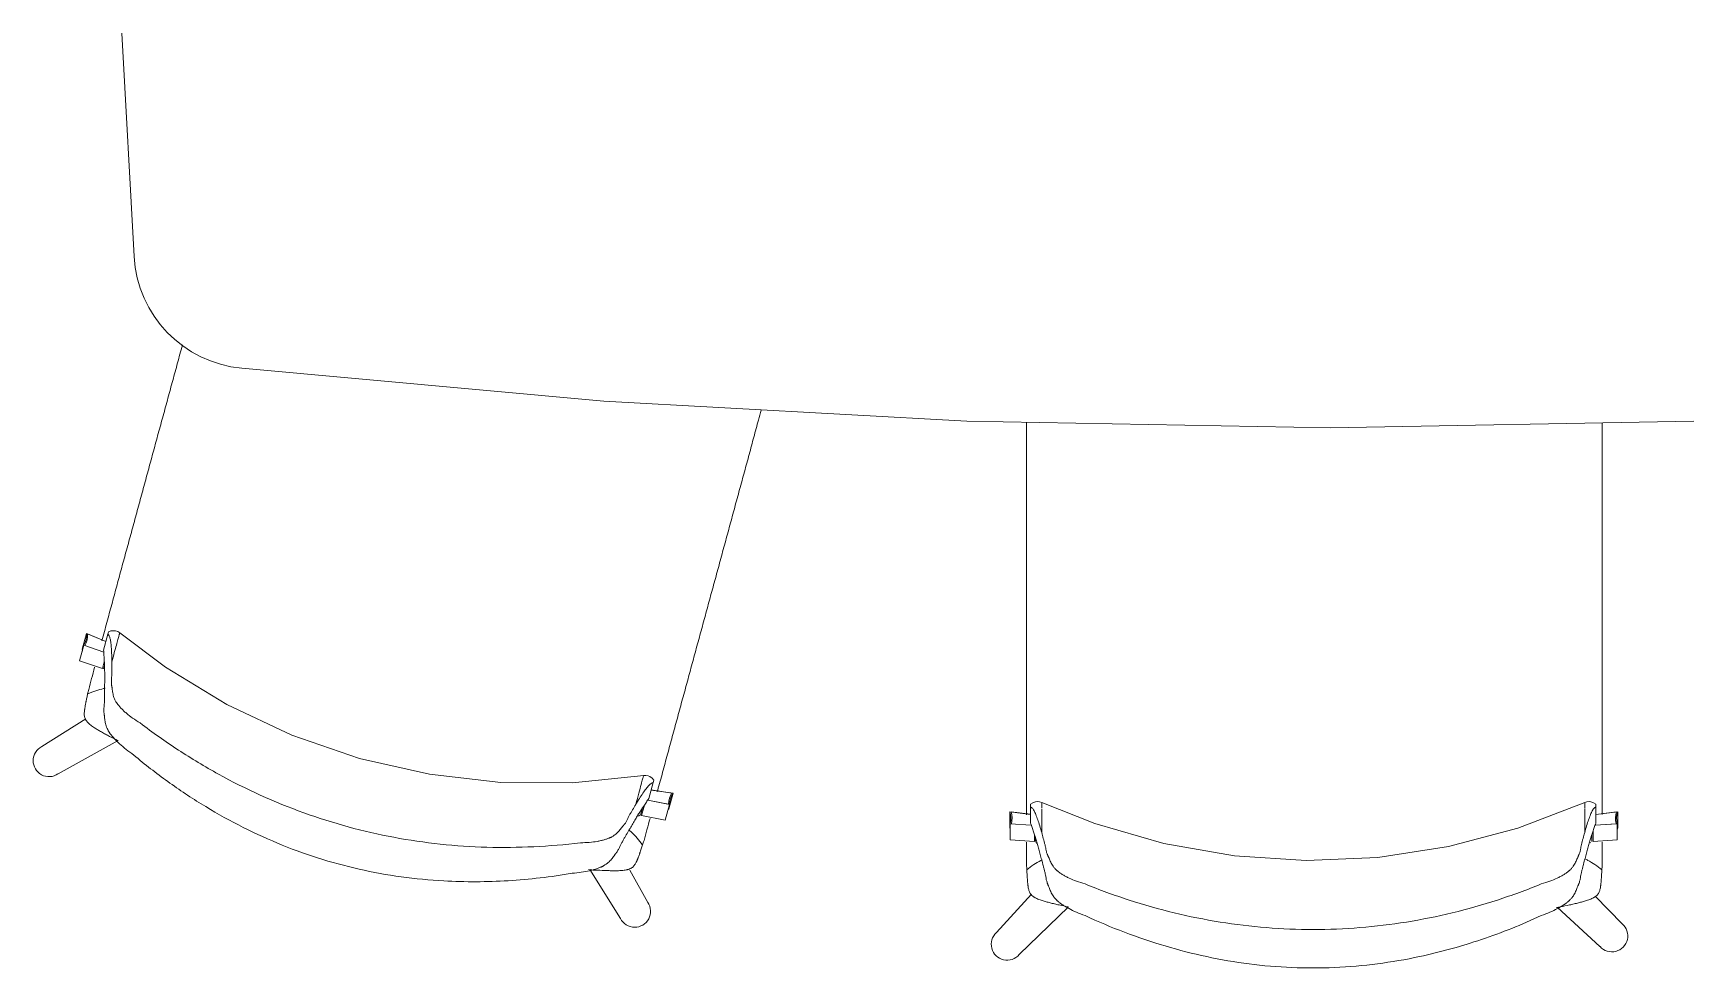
# Model space of a CAD drawing. Header units: millimetres. Extents: x 90978 to 295199, y -4084 to 97293.
# Drawn here: x 173574 to 174944, y 23399 to 24170 of the extents above; entities that cross this region are included whole.
import ezdxf

# ---------------------------------------------------------------- set-up
doc = ezdxf.new("R2010")
doc.units = ezdxf.units.MM
doc.header["$MEASUREMENT"] = 0
doc.layers.add('A-DETL-THIN', color=8, linetype='CONTINUOUS', lineweight=9)
doc.layers.add('I-FURN', color=8, linetype='CONTINUOUS', lineweight=9)

msp = doc.modelspace()

# ---------------------------------------------------------------- linework, layer by layer
at = {"layer": 'A-DETL-THIN'}
for p, q in [((173647.2, 24170.5), (173657.4, 23986.2)), ((173746.2, 23894.2), (174044.8, 23866.9)), ((174044.8, 23866.9), (174344.1, 23850.5)), ((174344.1, 23850.5), (174643.8, 23845)), ((174643.8, 23845), (174943.6, 23850.5))]:
    msp.add_line(p, q, dxfattribs=at)
msp.add_arc((173755.1, 23991.7), 97.9, 183.1736, 264.7725, dxfattribs=at)
at = {"layer": 'I-FURN'}
for p, q in [((173638.3, 23677.5), (173636.3, 23676.8)), ((173640.6, 23677.7), (173638.3, 23677.5)), ((173642.1, 23677.5), (173640.6, 23677.7)), ((173643.9, 23676.9), (173642.1, 23677.5)), ((173612.3, 23652.9), (173615.8, 23665.8)), ((173618.1, 23675.3), (173614.6, 23662.4)), ((173615.8, 23665.8), (173632.3, 23660.1)), ((173634.1, 23668.8), (173618.1, 23675.3)), ((173634.1, 23668.8), (173619, 23675)), ((173632.2, 23661.6), (173635.8, 23674.8)), ((173645.5, 23675.9), (173643.9, 23676.9)), ((173683.3, 23647.5), (173645.5, 23675.9)), ((173631.2, 23646.4), (173612.3, 23652.9)), ((173632.7, 23652.1), (173631.2, 23646.4)), ((173632.9, 23649), (173632.1, 23646.1)), ((173733.8, 23616.7), (173683.3, 23647.5)), ((173787.3, 23591.6), (173733.8, 23616.7)), ((173617.6, 23604.9), (173581.4, 23582.1)), ((173594.6, 23559.6), (173644.2, 23587)), ((173843.2, 23572.4), (173787.3, 23591.6)), ((173900.9, 23559.3), (173843.2, 23572.4)), ((173959.7, 23552.6), (173900.9, 23559.3)), ((174077.6, 23558.3), (174018.8, 23552.2)), ((174077.6, 23558.3), (174079.4, 23558.3)), ((174079.4, 23558.3), (174081.3, 23557.9)), ((174081.3, 23557.9), (174082.7, 23557.3)), ((174082.7, 23557.3), (174084.5, 23556)), ((174084.5, 23556), (174085.9, 23554.4)), ((174018.8, 23552.2), (173959.7, 23552.6)), ((174081.8, 23539.2), (174085.4, 23552.4)), ((174101.8, 23543.6), (174083.7, 23546.2)), ((174100.9, 23543.8), (174083.8, 23546.4)), ((174098.3, 23530.7), (174101.8, 23543.6)), ((174074.9, 23525.6), (174076.5, 23531.3)), ((174075.8, 23525.3), (174078.2, 23533.9)), ((174080.9, 23538), (174098, 23534.6)), ((174080.9, 23537.9), (174098.9, 23534.3)), ((174098.9, 23534.3), (174095.4, 23521.4)), ((174396.7, 23526.2), (174379.5, 23528.3)), ((174379.5, 23528.3), (174379.5, 23514.9)), ((174396.7, 23526.3), (174380.5, 23528.2)), ((174398.5, 23535.7), (174396.7, 23534.5)), ((174396.7, 23518.8), (174396.7, 23532.4)), ((174400.6, 23536.5), (174398.5, 23535.7)), ((174402.1, 23536.7), (174400.6, 23536.5)), ((174404, 23536.6), (174402.1, 23536.7)), ((174405.8, 23536.1), (174404, 23536.6)), ((174449.7, 23518.6), (174405.8, 23536.1)), ((174853.6, 23536.1), (174798.4, 23514.8)), ((174853.6, 23536.1), (174855.4, 23536.6)), ((174855.4, 23536.6), (174857.3, 23536.7)), ((174857.3, 23536.7), (174858.8, 23536.5)), ((174858.8, 23536.5), (174860.9, 23535.7)), ((174860.9, 23535.7), (174862.7, 23534.5)), ((174862.7, 23518.8), (174862.7, 23532.4)), ((174879.9, 23528.3), (174862.7, 23526.2)), ((174880.8, 23528.2), (174862.7, 23526)), ((174880.8, 23514.9), (174880.8, 23528.2)), ((174095.4, 23521.4), (174075.8, 23525.3)), ((174379.9, 23518.5), (174397.2, 23517.3)), ((174379.9, 23505.2), (174379.9, 23518.5)), ((174506.5, 23502.1), (174449.7, 23518.6)), ((174798.4, 23514.8), (174741.3, 23499.6)), ((174862.2, 23517.3), (174879.5, 23518.5)), ((174862.2, 23517.3), (174880.5, 23518.5)), ((174880.5, 23518.5), (174880.5, 23505.2)), ((174399.8, 23503.8), (174379.9, 23505.2)), ((174399.8, 23509.7), (174399.8, 23503.8)), ((174400.7, 23506.8), (174400.7, 23503.8)), ((174564.8, 23492), (174506.5, 23502.1)), ((174741.3, 23499.6), (174682.9, 23490.7)), ((174859.6, 23503.8), (174859.6, 23509.7)), ((174860.6, 23503.8), (174860.6, 23512.7)), ((174880.5, 23505.2), (174860.6, 23503.8)), ((174623.8, 23488.1), (174564.8, 23492)), ((174682.9, 23490.7), (174623.8, 23488.1)), ((174033.1, 23480.6), (174058.6, 23440.3)), ((174081, 23453.5), (174066.3, 23480.2)), ((174397.5, 23460.3), (174368.6, 23428.7)), ((174884.5, 23435.9), (174862.3, 23458.7)), ((174387.3, 23410.5), (174427.9, 23449.9)), ((174831.1, 23449.4), (174866.2, 23417.2))]:
    msp.add_line(p, q, dxfattribs=at)
for centre, start, end in [((173587.2, 23570.4), 116.7401, 304.3564), ((174070.2, 23446.2), 206.7636, 34.3798), ((174876, 23425.9), 221.9896, 49.6059), ((174377.3, 23419), 131.9662, 319.5824)]:
    msp.add_arc(centre, 13.1, start, end, dxfattribs=at)
for centre, major_axis, start_param, end_param in [((173600.8, 23674.4), (16.8, -4.6), 6.026179, 6.605675), ((173601.7, 23674.1), (16.8, -4.6), 6.026179, 6.605675), ((173597.3, 23661.5), (16.8, -4.6), 0.238848, 0.322489), ((174115.4, 23534.3), (16.8, -4.6), 2.819103, 3.398599), ((174116.3, 23534), (16.8, -4.6), 2.819103, 3.398599), ((174112.8, 23521.2), (16.8, -4.6), 2.819103, 2.902745), ((174363, 23522.9), (17.4, 0), 6.026179, 6.605675), ((174364, 23522.8), (17.4, 0), 6.026179, 6.605675), ((174896.4, 23522.9), (17.4, 0), 2.819103, 3.398599), ((174897.3, 23522.8), (17.4, 0), 2.819103, 3.398599), ((174363, 23509.5), (17.4, 0), 0.238848, 0.322489), ((174897.3, 23509.5), (17.4, 0), 2.819103, 2.902745)]:
    msp.add_ellipse(centre, major_axis=major_axis, ratio=0.978487, start_param=start_param, end_param=end_param, dxfattribs=at)
for points, knots in [([(173630.8, 23669.4), (173631, 23670), (173631.8, 23673.2), (173633.4, 23678.8), (173635.4, 23686.4), (173637.4, 23693.8), (173640.1, 23703.6), (173643.3, 23715.5), (173646.5, 23727.3), (173649.1, 23736.9), (173651.1, 23744.2), (173653.1, 23751.5), (173655.8, 23761.2), (173659, 23773.2), (173663, 23787.6), (173666.9, 23802.2), (173670.9, 23816.8), (173674.8, 23831.3), (173678.1, 23843.3), (173680.8, 23853.1), (173682.8, 23860.4), (173684.8, 23867.8), (173687.4, 23877.5), (173690.7, 23889.5), (173694, 23901.5), (173696.1, 23909.5), (173697, 23912.7), (173697.2, 23913.4)], [-0.8977274, -0.8977274, -0.8977274, -0.8977274, -0.8928571, -0.875, -0.8571429, -0.8392857, -0.8214286, -0.7857143, -0.75, -0.7321429, -0.7142857, -0.6964286, -0.6785714, -0.6428571, -0.6071429, -0.5714286, -0.5357143, -0.5, -0.4642857, -0.4464286, -0.4285714, -0.4107143, -0.3928571, -0.3571429, -0.3214286, -0.3035714, -0.2983352, -0.2983352, -0.2983352, -0.2983352]), ([(174174.5, 23859.7), (174173.8, 23856.9), (174171.7, 23849.5), (174168.4, 23837.3), (174164.6, 23823.1), (174160.7, 23808.8), (174156.7, 23794.1), (174152.6, 23779.3), (174148.7, 23764.7), (174145.4, 23752.6), (174142.7, 23742.8), (174140.7, 23735.4), (174138.7, 23728.1), (174136.1, 23718.4), (174132.8, 23706.5), (174129.6, 23694.6), (174127, 23685), (174125, 23677.7), (174123, 23670.4), (174120.3, 23660.7), (174117.1, 23648.7), (174113.8, 23636.7), (174111.2, 23626.9), (174109.1, 23619.5), (174107.1, 23612.1), (174104.5, 23602.4), (174101.2, 23590.4), (174097.2, 23575.8), (174093.2, 23560.9), (174090.4, 23550.6), (174088.9, 23545.2), (174088.8, 23544.8)], [-0.8779711, -0.8779711, -0.8779711, -0.8779711, -0.8571429, -0.8214286, -0.7857143, -0.75, -0.7142857, -0.6785714, -0.6428571, -0.6071429, -0.5892857, -0.5714286, -0.5535714, -0.5357143, -0.5, -0.4642857, -0.4464286, -0.4285714, -0.4107143, -0.3928571, -0.3571429, -0.3214286, -0.3035714, -0.2857143, -0.2678571, -0.25, -0.2142857, -0.1785714, -0.1428571, -0.1071429, -0.103964, -0.103964, -0.103964, -0.103964]), ([(174393.3, 23525.9), (174393.3, 23526.6), (174393.3, 23529.9), (174393.3, 23535.7), (174393.3, 23543.5), (174393.3, 23551.2), (174393.3, 23561.3), (174393.3, 23573.7), (174393.3, 23585.9), (174393.3, 23595.9), (174393.3, 23603.4), (174393.3, 23611.1), (174393.3, 23621.1), (174393.3, 23633.5), (174393.3, 23648.4), (174393.3, 23663.6), (174393.3, 23678.7), (174393.3, 23693.7), (174393.3, 23706.2), (174393.3, 23716.3), (174393.3, 23723.9), (174393.3, 23731.6), (174393.3, 23741.6), (174393.3, 23754), (174393.3, 23766.5), (174393.3, 23776.6), (174393.3, 23784.2), (174393.3, 23791.8), (174393.3, 23801.8), (174393.3, 23814.2), (174393.3, 23828.8), (174393.3, 23840.6), (174393.3, 23847.5), (174393.3, 23849.5)], [-0.8977274, -0.8977274, -0.8977274, -0.8977274, -0.8928571, -0.875, -0.8571429, -0.8392857, -0.8214286, -0.7857143, -0.75, -0.7321429, -0.7142857, -0.6964286, -0.6785714, -0.6428571, -0.6071429, -0.5714286, -0.5357143, -0.5, -0.4642857, -0.4464286, -0.4285714, -0.4107143, -0.3928571, -0.3571429, -0.3214286, -0.3035714, -0.2857143, -0.2678571, -0.25, -0.2142857, -0.1785714, -0.1428571, -0.1282246, -0.1282246, -0.1282246, -0.1282246]), ([(174868, 23849.1), (174868, 23847.3), (174868, 23840.6), (174868, 23829.1), (174868, 23814.4), (174868, 23799.6), (174868, 23784.4), (174868, 23769), (174868, 23753.9), (174868, 23741.3), (174868, 23731.2), (174868, 23723.6), (174868, 23716), (174868, 23705.9), (174868, 23693.6), (174868, 23681.2), (174868, 23671.3), (174868, 23663.7), (174868, 23656.1), (174868, 23646.1), (174868, 23633.7), (174868, 23621.2), (174868, 23611.1), (174868, 23603.5), (174868, 23595.8), (174868, 23585.7), (174868, 23573.2), (174868, 23558.2), (174868, 23542.7), (174868, 23532), (174868, 23526.4), (174868, 23526)], [-0.8699365, -0.8699365, -0.8699365, -0.8699365, -0.8571429, -0.8214286, -0.7857143, -0.75, -0.7142857, -0.6785714, -0.6428571, -0.6071429, -0.5892857, -0.5714286, -0.5535714, -0.5357143, -0.5, -0.4642857, -0.4464286, -0.4285714, -0.4107143, -0.3928571, -0.3571429, -0.3214286, -0.3035714, -0.2857143, -0.2678571, -0.25, -0.2142857, -0.1785714, -0.1428571, -0.1071429, -0.103964, -0.103964, -0.103964, -0.103964]), ([(173635.8, 23675.1), (173635.9, 23675.5), (173636.1, 23676.2), (173636.3, 23676.8), (173636.3, 23676.7), (173636.1, 23676.1), (173635.9, 23675.3), (173635.8, 23674.8)], [0.4171888, 0.4171888, 0.4171888, 0.4171888, 0.5, 0.625, 0.75, 0.875, 1, 1, 1, 1]), ([(173638.9, 23651.8), (173639.7, 23654.7), (173641.1, 23659.9), (173642.8, 23666.1), (173644.1, 23670.6), (173644.8, 23673.2), (173645.1, 23674.6), (173645.3, 23675.3), (173645.5, 23675.8), (173645.5, 23675.9), (173645.5, 23675.9)], [0, 0, 0, 0, 0.1111111, 0.2222222, 0.3333333, 0.4444444, 0.5, 0.5555556, 0.6111111, 0.6625707, 0.6625707, 0.6625707, 0.6625707]), ([(173655.5, 23576.4), (173653.3, 23577.9), (173649.2, 23580.9), (173644.9, 23584.7), (173642, 23587.6), (173640, 23589.8), (173638.5, 23591.6), (173637.6, 23592.8), (173637.1, 23593.5), (173636.8, 23594), (173636.4, 23594.6), (173636, 23595.2), (173635.4, 23596.4), (173634.6, 23598.1), (173634, 23600.1), (173633.5, 23602), (173633.3, 23603.8), (173633, 23605.6), (173632.9, 23607), (173632.8, 23608), (173632.7, 23608.5), (173632.7, 23608.9), (173632.6, 23609.3), (173632.5, 23609.9), (173632.5, 23610.8), (173632.4, 23612), (173632.4, 23613.4), (173632.6, 23615.2), (173632.7, 23616.9), (173632.9, 23618.6), (173632.9, 23619.9), (173633, 23621.2), (173633, 23623), (173633, 23626), (173633, 23630.2), (173633.1, 23634.8), (173633.1, 23639.2), (173633.1, 23643.5), (173633, 23647.4), (173632.9, 23651), (173632.7, 23653.1), (173632.6, 23654.1)], [0, 0, 0, 0, 0.035714, 0.071429, 0.089286, 0.107143, 0.125, 0.133929, 0.138393, 0.142857, 0.147321, 0.151786, 0.160714, 0.178571, 0.196429, 0.214286, 0.232143, 0.25, 0.267857, 0.276786, 0.28125, 0.285714, 0.290179, 0.294643, 0.303571, 0.321429, 0.339286, 0.357143, 0.392857, 0.410714, 0.428571, 0.446429, 0.464286, 0.5, 0.571429, 0.642857, 0.714286, 0.785714, 0.857143, 0.928571, 1, 1, 1, 1]), ([(173638.9, 23651.8), (173639, 23650.2), (173639, 23647.7), (173639, 23644.8), (173639, 23643.2), (173639, 23641.9), (173638.9, 23640.7), (173638.8, 23639.2), (173638.6, 23637.8), (173638.6, 23636.3), (173638.6, 23635.1), (173638.6, 23634), (173638.7, 23633.2), (173638.8, 23632.7), (173638.9, 23632.3), (173638.9, 23631.9), (173639, 23631.4), (173639.2, 23630.5), (173639.3, 23629.1), (173639.6, 23627.3), (173640, 23625.4), (173640.4, 23623.5), (173641.1, 23621.6), (173641.9, 23619.9), (173642.6, 23618.8), (173643, 23618.1), (173643.4, 23617.6), (173643.8, 23617.1), (173644.3, 23616.5), (173645.2, 23615.3), (173646.7, 23613.6), (173648.7, 23611.6), (173651.7, 23608.9), (173656, 23605.6), (173660.1, 23602.9), (173662.3, 23601.6)], [0, 0, 0, 0, 0.125, 0.1875, 0.21875, 0.25, 0.28125, 0.3125, 0.375, 0.40625, 0.4375, 0.46875, 0.484375, 0.492188, 0.5, 0.507812, 0.515625, 0.53125, 0.5625, 0.59375, 0.625, 0.65625, 0.6875, 0.71875, 0.734375, 0.742188, 0.75, 0.757812, 0.765625, 0.78125, 0.8125, 0.84375, 0.875, 0.9375, 1, 1, 1, 1]), ([(173643.8, 23587), (173641.7, 23588.1), (173638.3, 23589.9), (173634.3, 23592), (173632.1, 23593.2), (173630.4, 23594.2), (173628.9, 23595), (173627.5, 23595.9), (173626.1, 23596.7), (173624.6, 23597.7), (173623, 23598.7), (173621.6, 23599.8), (173620.5, 23600.7), (173619.7, 23601.4), (173619.1, 23602), (173618.6, 23602.6), (173617.9, 23603.5), (173617.2, 23604.6), (173616.6, 23606), (173616.3, 23607.3), (173616.2, 23608.6), (173616.3, 23610), (173616.4, 23611.2), (173616.5, 23612.1), (173616.6, 23612.6), (173616.6, 23613), (173616.7, 23613.4), (173616.8, 23613.9), (173616.9, 23614.8), (173617.1, 23616), (173617.3, 23617.2), (173617.5, 23618.2), (173617.7, 23619), (173617.8, 23619.8), (173618.1, 23620.9), (173618.5, 23622.8), (173618.8, 23624.4), (173619, 23625.5)], [0, 0, 0, 0, 0.125, 0.1875, 0.21875, 0.25, 0.28125, 0.3125, 0.34375, 0.375, 0.40625, 0.4375, 0.46875, 0.484375, 0.5, 0.515625, 0.53125, 0.5625, 0.59375, 0.625, 0.65625, 0.6875, 0.71875, 0.734375, 0.742188, 0.75, 0.757812, 0.765625, 0.78125, 0.8125, 0.84375, 0.859375, 0.875, 0.890625, 0.90625, 0.9375, 1, 1, 1, 1]), ([(173633.4, 23630.2), (173633, 23630.1), (173630.5, 23629.6), (173625.7, 23628.3), (173621.3, 23626.5), (173619, 23625.5)], [0.93933321, 0.93933321, 0.93933321, 0.93933321, 0.94444444, 0.97222222, 1, 1, 1, 1]), ([(173662.3, 23601.6), (173672.6, 23593.7), (173693.6, 23578.9), (173737.7, 23552.3), (173796.5, 23525.6), (173871.2, 23505.2), (173935.4, 23498.5), (173987, 23499), (174012.6, 23501.2), (174025.4, 23502.7)], [-1, -1, -1, -1, -0.9, -0.8, -0.6, -0.4, -0.2, -0.1, 0, 0, 0, 0]), ([(174018.5, 23477.6), (174001.1, 23474.6), (173965.9, 23470.5), (173906.9, 23470.2), (173842.4, 23479), (173774.7, 23500.7), (173722.2, 23527.9), (173683.1, 23554.2), (173664.5, 23568.8), (173655.5, 23576.4)], [-1, -1, -1, -1, -0.863636, -0.727273, -0.545455, -0.363636, -0.181818, -0.090909, 0, 0, 0, 0]), ([(174077.6, 23558.3), (174077.6, 23558.3), (174077.5, 23558.2), (174077.4, 23557.7), (174077.1, 23556.8), (174076.6, 23554.9), (174075.6, 23551.1), (174073.7, 23544.1), (174072, 23537.8), (174071, 23534.2)], [0.3374293, 0.3374293, 0.3374293, 0.3374293, 0.3888889, 0.4444444, 0.5138889, 0.5833333, 0.7222222, 0.8611111, 1, 1, 1, 1]), ([(174085.4, 23552.4), (174085.5, 23552.9), (174085.8, 23553.7), (174085.9, 23554.4), (174086, 23554.5), (174085.8, 23553.9), (174085.6, 23553.1), (174085.5, 23552.7)], [0, 0, 0, 0, 0.125, 0.25, 0.375, 0.5, 0.5837817, 0.5837817, 0.5837817, 0.5837817]), ([(174077.6, 23533), (174076.4, 23531.3), (174074.6, 23528.5), (174071.8, 23524), (174069.7, 23520.4), (174067.5, 23516.6), (174065.2, 23512.6), (174063, 23509), (174061.3, 23506), (174060.2, 23504), (174059.4, 23502.5), (174058.6, 23500.9), (174057.9, 23499.4), (174057.1, 23497.8), (174056.4, 23496.6), (174055.8, 23495.5), (174055.3, 23494.8), (174054.9, 23494.4), (174054.7, 23494.1), (174054.4, 23493.7), (174054.1, 23493.3), (174053.5, 23492.5), (174052.7, 23491.4), (174051.6, 23489.9), (174050.4, 23488.5), (174049.1, 23487.1), (174047.5, 23485.7), (174046, 23484.7), (174044.8, 23484), (174044.1, 23483.6), (174043.6, 23483.3), (174043, 23483), (174042.2, 23482.7), (174040.8, 23482.1), (174038.7, 23481.3), (174035.9, 23480.4), (174031.8, 23479.4), (174026.3, 23478.3), (174021.2, 23477.8), (174018.5, 23477.6)], [0, 0, 0, 0, 0.142857, 0.214286, 0.285714, 0.357143, 0.428571, 0.5, 0.535714, 0.571429, 0.589286, 0.607143, 0.642857, 0.660714, 0.678571, 0.696429, 0.705357, 0.709821, 0.714286, 0.71875, 0.723214, 0.732143, 0.75, 0.767857, 0.785714, 0.803571, 0.821429, 0.839286, 0.848214, 0.852679, 0.857143, 0.861607, 0.866071, 0.875, 0.892857, 0.910714, 0.928571, 0.964286, 1, 1, 1, 1]), ([(174025.4, 23502.7), (174028, 23502.8), (174032.9, 23503), (174038.3, 23503.7), (174042.2, 23504.5), (174045, 23505.2), (174047.1, 23505.9), (174048.5, 23506.4), (174049.3, 23506.7), (174049.8, 23507), (174050.4, 23507.2), (174051.1, 23507.6), (174052.3, 23508.2), (174053.8, 23509.3), (174055.4, 23510.6), (174056.8, 23512), (174058, 23513.4), (174059.1, 23514.8), (174060, 23515.9), (174060.6, 23516.6), (174060.9, 23517), (174061.2, 23517.3), (174061.4, 23517.6), (174061.7, 23518), (174062.2, 23518.7), (174062.9, 23519.6), (174063.5, 23520.6), (174064.2, 23522), (174064.7, 23523.3), (174065.4, 23524.7), (174066, 23525.7), (174066.6, 23526.8), (174067.4, 23528.2), (174068.9, 23530.7), (174070.2, 23532.8), (174071, 23534.2)], [0, 0, 0, 0, 0.0625, 0.125, 0.15625, 0.1875, 0.21875, 0.234375, 0.242188, 0.25, 0.257812, 0.265625, 0.28125, 0.3125, 0.34375, 0.375, 0.40625, 0.4375, 0.46875, 0.484375, 0.492188, 0.5, 0.507812, 0.515625, 0.53125, 0.5625, 0.59375, 0.625, 0.6875, 0.71875, 0.75, 0.78125, 0.8125, 0.875, 1, 1, 1, 1]), ([(174396.7, 23532.8), (174396.7, 23533.2), (174396.7, 23533.9), (174396.7, 23534.6), (174396.7, 23534.5), (174396.7, 23533.8), (174396.7, 23533), (174396.7, 23532.4)], [0.4171888, 0.4171888, 0.4171888, 0.4171888, 0.5, 0.625, 0.75, 0.875, 1, 1, 1, 1]), ([(174405.8, 23531.2), (174405.8, 23532.1), (174405.8, 23533.4), (174405.8, 23534.7), (174405.8, 23535.2), (174405.8, 23535.4)], [0.3575469, 0.3575469, 0.3575469, 0.3575469, 0.4444444, 0.5, 0.5555556, 0.5555556, 0.5555556, 0.5555556]), ([(174853.6, 23535.4), (174853.6, 23535.1), (174853.6, 23534.5), (174853.6, 23533.1), (174853.6, 23531.8), (174853.6, 23531.1)], [0.4444444, 0.4444444, 0.4444444, 0.4444444, 0.5138889, 0.5833333, 0.6424531, 0.6424531, 0.6424531, 0.6424531]), ([(174853.6, 23530.4), (174853.6, 23529.7), (174853.6, 23527.2), (174853.6, 23521.4), (174853.6, 23514.9), (174853.6, 23511.1)], [0.6666667, 0.6666667, 0.6666667, 0.6666667, 0.7222222, 0.8611111, 1, 1, 1, 1]), ([(174862.7, 23532.4), (174862.7, 23533), (174862.7, 23533.8), (174862.7, 23534.5), (174862.7, 23534.6), (174862.7, 23533.9), (174862.7, 23533.2), (174862.7, 23532.8)], [0, 0, 0, 0, 0.125, 0.25, 0.375, 0.5, 0.5837817, 0.5837817, 0.5837817, 0.5837817]), ([(174076.6, 23500.9), (174075.2, 23502.9), (174072.3, 23506.7), (174068.5, 23510.6), (174066.2, 23512.7), (174065.5, 23513.3)], [0, 0, 0, 0, 0.02777778, 0.05555556, 0.06696683, 0.06696683, 0.06696683, 0.06696683]), ([(174072.3, 23524.7), (174072.8, 23524.8), (174073.7, 23525.1), (174074.5, 23525.5), (174075, 23525.7)], [-0.5281276, -0.5281276, -0.5281276, -0.5281276, -0.3333333, -0.1189454, -0.1189454, -0.1189454, -0.1189454]), ([(174076.6, 23500.9), (174076.3, 23499.9), (174075.8, 23498.3), (174075.2, 23496.5), (174074.8, 23495.4), (174074.5, 23494.6), (174074.3, 23493.9), (174073.9, 23492.9), (174073.5, 23491.8), (174073.1, 23490.6), (174072.8, 23489.8), (174072.6, 23489.3), (174072.4, 23488.9), (174072.3, 23488.6), (174072.1, 23488.1), (174071.7, 23487.3), (174071.2, 23486.2), (174070.5, 23485), (174069.8, 23483.9), (174068.8, 23482.9), (174067.7, 23482), (174066.5, 23481.4), (174065.5, 23481), (174064.7, 23480.7), (174063.9, 23480.5), (174062.9, 23480.3), (174061.4, 23480.1), (174059.6, 23479.9), (174057.8, 23479.8), (174056, 23479.7), (174054.3, 23479.7), (174052.7, 23479.7), (174051, 23479.7), (174049.1, 23479.8), (174046.5, 23479.8), (174042, 23480), (174038.2, 23480.2), (174035.8, 23480.3)], [0, 0, 0, 0, 0.0625, 0.09375, 0.109375, 0.125, 0.140625, 0.15625, 0.1875, 0.21875, 0.234375, 0.242188, 0.25, 0.257812, 0.265625, 0.28125, 0.3125, 0.34375, 0.375, 0.40625, 0.4375, 0.46875, 0.484375, 0.5, 0.515625, 0.53125, 0.5625, 0.59375, 0.625, 0.65625, 0.6875, 0.71875, 0.75, 0.78125, 0.8125, 0.875, 1, 1, 1, 1]), ([(174441.6, 23442.7), (174439, 23443.6), (174434.3, 23445.4), (174429.2, 23447.9), (174425.6, 23450), (174423.1, 23451.5), (174421.2, 23452.9), (174420, 23453.8), (174419.4, 23454.4), (174418.9, 23454.8), (174418.4, 23455.2), (174417.9, 23455.8), (174416.9, 23456.7), (174415.7, 23458.2), (174414.6, 23459.9), (174413.7, 23461.6), (174412.9, 23463.3), (174412.3, 23465), (174411.7, 23466.3), (174411.4, 23467.2), (174411.2, 23467.7), (174411, 23468.1), (174410.8, 23468.5), (174410.7, 23469), (174410.3, 23469.8), (174410, 23471), (174409.6, 23472.3), (174409.3, 23474.1), (174409, 23475.8), (174408.7, 23477.4), (174408.4, 23478.7), (174408.1, 23480), (174407.6, 23481.7), (174406.9, 23484.7), (174405.8, 23488.7), (174404.6, 23493.2), (174403.4, 23497.4), (174402.3, 23501.5), (174401.2, 23505.3), (174400.2, 23508.7), (174399.5, 23510.7), (174399.1, 23511.7)], [0, 0, 0, 0, 0.035714, 0.071429, 0.089286, 0.107143, 0.125, 0.133929, 0.138393, 0.142857, 0.147321, 0.151786, 0.160714, 0.178571, 0.196429, 0.214286, 0.232143, 0.25, 0.267857, 0.276786, 0.28125, 0.285714, 0.290179, 0.294643, 0.303571, 0.321429, 0.339286, 0.357143, 0.392857, 0.410714, 0.428571, 0.446429, 0.464286, 0.5, 0.571429, 0.642857, 0.714286, 0.785714, 0.857143, 0.928571, 1, 1, 1, 1]), ([(174405.8, 23511.1), (174406.3, 23509.6), (174406.9, 23507.2), (174407.7, 23504.4), (174408.1, 23502.8), (174408.4, 23501.6), (174408.7, 23500.4), (174409, 23499), (174409.2, 23497.5), (174409.5, 23496), (174409.8, 23494.9), (174410.2, 23493.8), (174410.5, 23493.1), (174410.7, 23492.6), (174410.9, 23492.3), (174411, 23491.9), (174411.2, 23491.4), (174411.6, 23490.6), (174412.2, 23489.3), (174412.9, 23487.6), (174413.7, 23485.9), (174414.7, 23484.2), (174415.9, 23482.5), (174417.1, 23481.1), (174418, 23480.2), (174418.6, 23479.7), (174419.1, 23479.3), (174419.6, 23478.9), (174420.2, 23478.4), (174421.4, 23477.5), (174423.3, 23476.3), (174425.8, 23474.9), (174429.4, 23473.1), (174434.4, 23471), (174439.1, 23469.5), (174441.6, 23468.8)], [0, 0, 0, 0, 0.125, 0.1875, 0.21875, 0.25, 0.28125, 0.3125, 0.375, 0.40625, 0.4375, 0.46875, 0.484375, 0.492188, 0.5, 0.507812, 0.515625, 0.53125, 0.5625, 0.59375, 0.625, 0.65625, 0.6875, 0.71875, 0.734375, 0.742188, 0.75, 0.757812, 0.765625, 0.78125, 0.8125, 0.84375, 0.875, 0.9375, 1, 1, 1, 1]), ([(174860.3, 23511.7), (174859.6, 23509.8), (174858.5, 23506.5), (174857.1, 23501.5), (174856, 23497.4), (174854.8, 23493.2), (174853.6, 23488.7), (174852.5, 23484.7), (174851.7, 23481.3), (174851.1, 23479.2), (174850.7, 23477.4), (174850.4, 23475.8), (174850.1, 23474.1), (174849.8, 23472.3), (174849.4, 23471), (174849.1, 23469.8), (174848.7, 23469), (174848.6, 23468.5), (174848.4, 23468.1), (174848.2, 23467.7), (174848, 23467.2), (174847.7, 23466.3), (174847.1, 23465), (174846.5, 23463.3), (174845.7, 23461.6), (174844.8, 23459.9), (174843.7, 23458.2), (174842.5, 23456.7), (174841.5, 23455.8), (174841, 23455.2), (174840.5, 23454.8), (174840, 23454.4), (174839.4, 23453.8), (174838.1, 23452.9), (174836.3, 23451.5), (174833.8, 23450), (174830.2, 23447.9), (174825.1, 23445.4), (174820.4, 23443.6), (174817.8, 23442.7)], [0, 0, 0, 0, 0.142857, 0.214286, 0.285714, 0.357143, 0.428571, 0.5, 0.535714, 0.571429, 0.589286, 0.607143, 0.642857, 0.660714, 0.678571, 0.696429, 0.705357, 0.709821, 0.714286, 0.71875, 0.723214, 0.732143, 0.75, 0.767857, 0.785714, 0.803571, 0.821429, 0.839286, 0.848214, 0.852679, 0.857143, 0.861607, 0.866071, 0.875, 0.892857, 0.910714, 0.928571, 0.964286, 1, 1, 1, 1]), ([(174817.8, 23468.8), (174820.3, 23469.5), (174825, 23471), (174830, 23473.1), (174833.6, 23474.9), (174836.1, 23476.3), (174838, 23477.5), (174839.2, 23478.4), (174839.8, 23478.9), (174840.3, 23479.3), (174840.8, 23479.7), (174841.4, 23480.2), (174842.3, 23481.1), (174843.5, 23482.5), (174844.7, 23484.2), (174845.7, 23485.9), (174846.5, 23487.6), (174847.2, 23489.3), (174847.8, 23490.6), (174848.2, 23491.4), (174848.4, 23491.9), (174848.5, 23492.3), (174848.7, 23492.6), (174848.9, 23493.1), (174849.2, 23493.8), (174849.6, 23494.9), (174849.9, 23496), (174850.2, 23497.5), (174850.4, 23499), (174850.7, 23500.4), (174851, 23501.6), (174851.3, 23502.8), (174851.7, 23504.4), (174852.5, 23507.2), (174853.1, 23509.6), (174853.6, 23511.1)], [0, 0, 0, 0, 0.0625, 0.125, 0.15625, 0.1875, 0.21875, 0.234375, 0.242188, 0.25, 0.257812, 0.265625, 0.28125, 0.3125, 0.34375, 0.375, 0.40625, 0.4375, 0.46875, 0.484375, 0.492188, 0.5, 0.507812, 0.515625, 0.53125, 0.5625, 0.59375, 0.625, 0.6875, 0.71875, 0.75, 0.78125, 0.8125, 0.875, 1, 1, 1, 1]), ([(174406.2, 23488.8), (174405.8, 23488.6), (174403.5, 23487.4), (174399.2, 23484.9), (174395.4, 23482.1), (174393.5, 23480.5)], [0.93933321, 0.93933321, 0.93933321, 0.93933321, 0.94444444, 0.97222222, 1, 1, 1, 1]), ([(174867.8, 23480.5), (174865.9, 23482.1), (174862.1, 23484.9), (174857.4, 23487.7), (174854.6, 23489.1), (174853.8, 23489.4)], [0, 0, 0, 0, 0.02777778, 0.05555556, 0.06696683, 0.06696683, 0.06696683, 0.06696683]), ([(174427.6, 23449.9), (174425.2, 23450.4), (174421.5, 23451.2), (174417, 23452.2), (174414.6, 23452.8), (174412.7, 23453.3), (174411.1, 23453.7), (174409.5, 23454.1), (174407.9, 23454.6), (174406.2, 23455.1), (174404.4, 23455.7), (174402.7, 23456.4), (174401.4, 23456.9), (174400.4, 23457.4), (174399.7, 23457.8), (174399.1, 23458.3), (174398.2, 23458.9), (174397.2, 23459.8), (174396.3, 23461), (174395.7, 23462.2), (174395.3, 23463.5), (174394.9, 23464.8), (174394.7, 23466), (174394.6, 23466.9), (174394.5, 23467.4), (174394.5, 23467.8), (174394.4, 23468.2), (174394.4, 23468.7), (174394.3, 23469.6), (174394.1, 23470.8), (174394.1, 23472), (174394, 23473.1), (174393.9, 23473.9), (174393.9, 23474.7), (174393.8, 23475.8), (174393.7, 23477.7), (174393.6, 23479.4), (174393.5, 23480.5)], [0, 0, 0, 0, 0.125, 0.1875, 0.21875, 0.25, 0.28125, 0.3125, 0.34375, 0.375, 0.40625, 0.4375, 0.46875, 0.484375, 0.5, 0.515625, 0.53125, 0.5625, 0.59375, 0.625, 0.65625, 0.6875, 0.71875, 0.734375, 0.742188, 0.75, 0.757812, 0.765625, 0.78125, 0.8125, 0.84375, 0.859375, 0.875, 0.890625, 0.90625, 0.9375, 1, 1, 1, 1]), ([(174867.8, 23480.5), (174867.7, 23479.4), (174867.6, 23477.7), (174867.5, 23475.8), (174867.4, 23474.7), (174867.4, 23473.9), (174867.3, 23473.1), (174867.3, 23472), (174867.2, 23470.8), (174867, 23469.6), (174866.9, 23468.7), (174866.9, 23468.2), (174866.8, 23467.8), (174866.8, 23467.4), (174866.7, 23466.9), (174866.6, 23466), (174866.4, 23464.8), (174866, 23463.5), (174865.6, 23462.2), (174865, 23461), (174864.1, 23459.8), (174863.1, 23458.9), (174862.2, 23458.3), (174861.6, 23457.8), (174860.9, 23457.4), (174859.9, 23456.9), (174858.6, 23456.4), (174856.9, 23455.7), (174855.1, 23455.1), (174853.4, 23454.6), (174851.8, 23454.1), (174850.2, 23453.7), (174848.6, 23453.3), (174846.7, 23452.8), (174844.3, 23452.2), (174839.8, 23451.2), (174836.1, 23450.4), (174833.7, 23449.9)], [0, 0, 0, 0, 0.0625, 0.09375, 0.109375, 0.125, 0.140625, 0.15625, 0.1875, 0.21875, 0.234375, 0.242188, 0.25, 0.257812, 0.265625, 0.28125, 0.3125, 0.34375, 0.375, 0.40625, 0.4375, 0.46875, 0.484375, 0.5, 0.515625, 0.53125, 0.5625, 0.59375, 0.625, 0.65625, 0.6875, 0.71875, 0.75, 0.78125, 0.8125, 0.875, 1, 1, 1, 1]), ([(174441.6, 23468.8), (174453.5, 23463.9), (174477.7, 23455.1), (174527.3, 23441), (174591, 23430.7), (174668.4, 23430.7), (174732.2, 23441), (174781.7, 23455.1), (174805.9, 23463.9), (174817.8, 23468.8)], [-1, -1, -1, -1, -0.9, -0.8, -0.6, -0.4, -0.2, -0.1, 0, 0, 0, 0]), ([(174817.8, 23442.7), (174801.8, 23435.2), (174768.9, 23422.1), (174712, 23406.3), (174647.5, 23397.8), (174576.5, 23400.9), (174518.7, 23413.4), (174474, 23428.6), (174452.3, 23437.7), (174441.6, 23442.7)], [-1, -1, -1, -1, -0.863636, -0.727273, -0.545455, -0.363636, -0.181818, -0.090909, 0, 0, 0, 0])]:
    msp.add_open_spline(points, degree=3, knots=knots, dxfattribs=at)
for points in [[(173635.8, 23674.8), (173636.1, 23674.5), (173636.8, 23673.5), (173637.7, 23671.1), (173638.3, 23667.6), (173638.6, 23663.1), (173638.9, 23657.9), (173639, 23653.9), (173638.9, 23651.8)], [(173632.6, 23654.1), (173632.6, 23655.5), (173632.4, 23658.1), (173632.3, 23660.5), (173632.2, 23661.6)], [(173619.9, 23629.2), (173621.5, 23635.2), (173623.1, 23641.3), (173624.8, 23647.5)], [(173619, 23625.5), (173619.2, 23626.1), (173619.4, 23627.3), (173619.7, 23628.6), (173619.9, 23629.2)], [(174071, 23534.2), (174072, 23536), (174074.1, 23539.4), (174077, 23543.8), (174079.6, 23547.4), (174081.9, 23550.2), (174083.9, 23551.9), (174084.9, 23552.3), (174085.4, 23552.4)], [(174081.8, 23539.2), (174081.2, 23538.3), (174079.8, 23536.3), (174078.3, 23534.1), (174077.6, 23533)], [(174396.7, 23532.4), (174397.1, 23532.2), (174398, 23531.5), (174399.5, 23529.4), (174401, 23526.1), (174402.5, 23521.9), (174404.2, 23517), (174405.3, 23513.1), (174405.8, 23511.1)], [(174405.8, 23511.1), (174405.8, 23514.1), (174405.8, 23519.5), (174405.8, 23525.9), (174405.8, 23529), (174405.8, 23530.4)], [(174853.6, 23511.1), (174854.1, 23513.1), (174855.2, 23517), (174856.9, 23521.9), (174858.4, 23526.1), (174859.9, 23529.4), (174861.4, 23531.5), (174862.3, 23532.2), (174862.7, 23532.4)], [(174082.8, 23522.8), (174081.1, 23516.5), (174079.5, 23510.5), (174077.9, 23504.6)], [(174399.1, 23511.7), (174398.7, 23513), (174397.9, 23515.4), (174397.1, 23517.7), (174396.7, 23518.8)], [(174862.7, 23518.8), (174862.3, 23517.7), (174861.5, 23515.4), (174860.7, 23513), (174860.3, 23511.7)], [(174077.9, 23504.6), (174077.7, 23504), (174077.2, 23502.7), (174076.8, 23501.5), (174076.6, 23500.9)], [(174393.3, 23484.3), (174393.3, 23490.5), (174393.3, 23496.8), (174393.3, 23503.3)], [(174400.9, 23503), (174401.3, 23502.8), (174401.6, 23502.5), (174402, 23502.2)], [(174858.1, 23502.8), (174858.3, 23502.9), (174858.4, 23503), (174858.5, 23503)], [(174868, 23503.2), (174868, 23496.7), (174868, 23490.4), (174868, 23484.3)], [(174032.1, 23480.6), (174033.3, 23480.5), (174034.5, 23480.4), (174035.8, 23480.3)], [(174035.8, 23480.3), (174034.6, 23480.4), (174033.3, 23480.5), (174032.1, 23480.6)], [(174393.5, 23480.5), (174393.5, 23481.1), (174393.4, 23482.4), (174393.4, 23483.7), (174393.3, 23484.3)], [(174868, 23484.3), (174867.9, 23483.7), (174867.9, 23482.4), (174867.8, 23481.1), (174867.8, 23480.5)], [(174830.1, 23449.2), (174831.3, 23449.4), (174832.5, 23449.6), (174833.7, 23449.9)], [(174833.7, 23449.9), (174832.5, 23449.6), (174831.3, 23449.4), (174830.1, 23449.2)]]:
    msp.add_open_spline(points, degree=3, dxfattribs=at)

doc.saveas('drawing.dxf')
